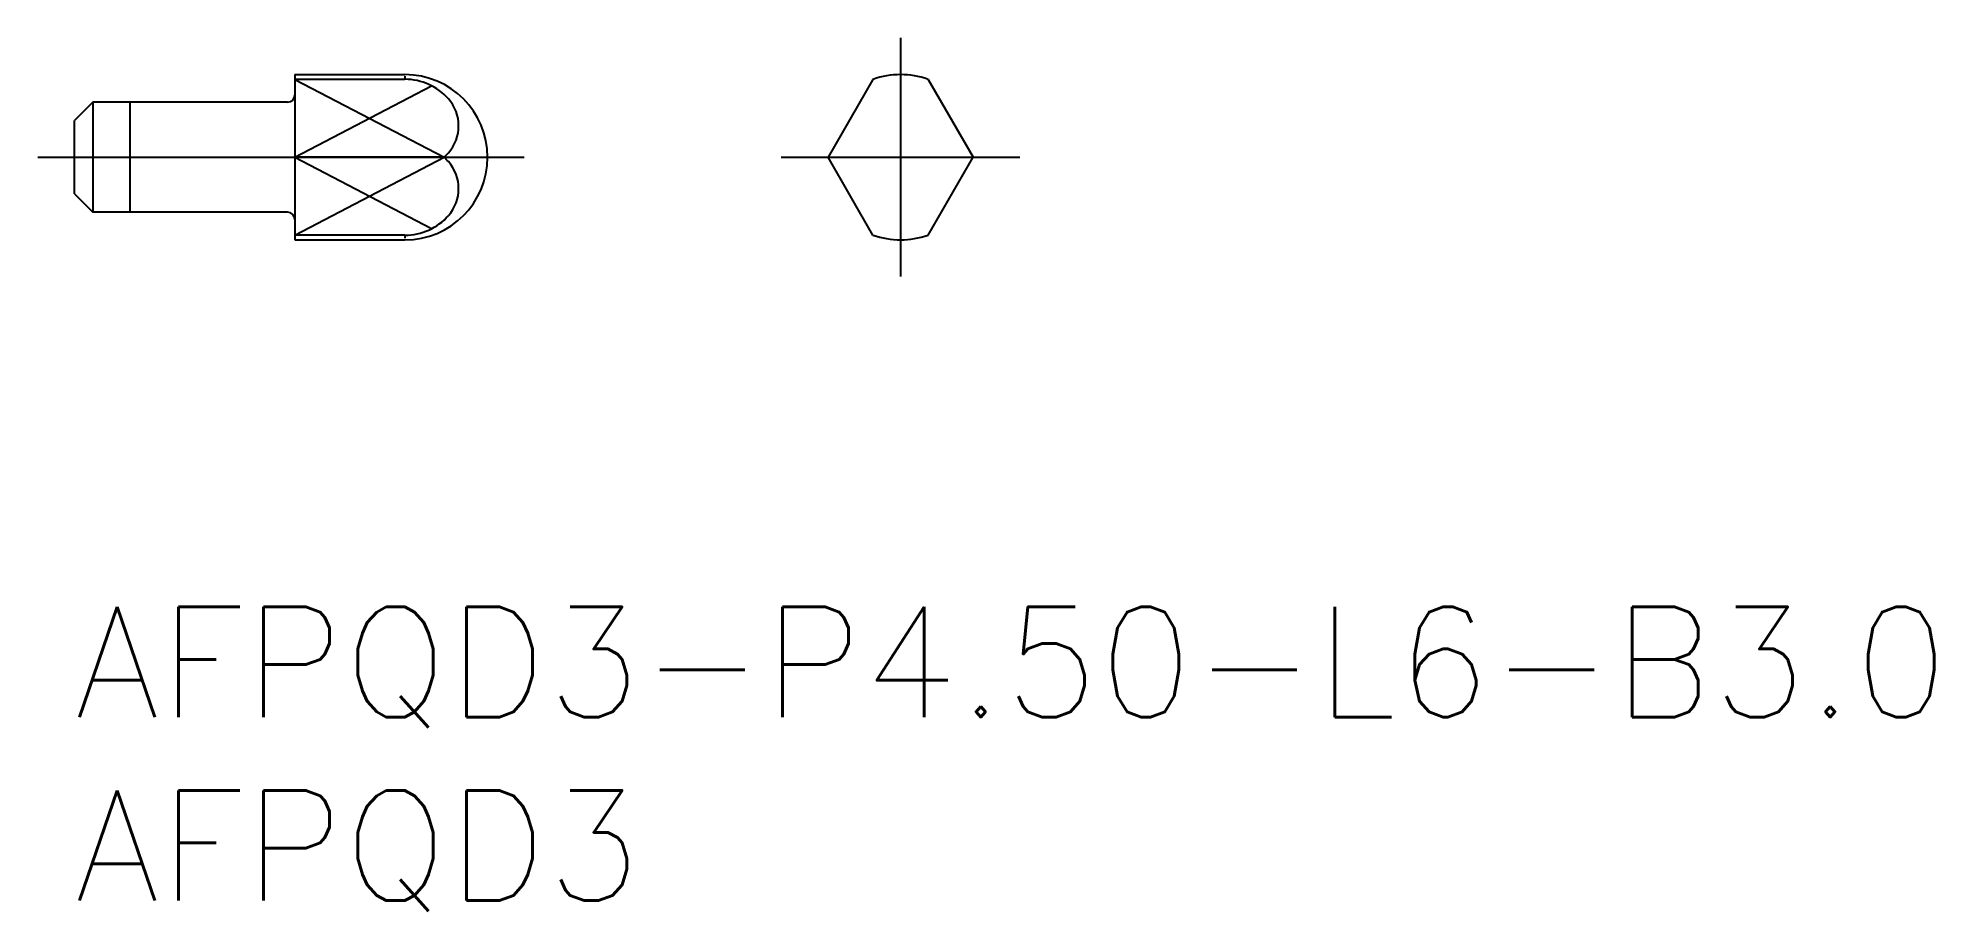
# Model space of a CAD drawing. Extents: x -1 to 50.7, y -8.3 to 15.5.
import ezdxf

# ---------------------------------------------------------------- set-up
doc = ezdxf.new("R2010")
doc.units = 0
doc.header["$LTSCALE"] = 0.5
doc.linetypes.add('CENTER', pattern=[50.8, 31.75, -6.35, 6.35, -6.35])
for name, color, linetype in [('MSM_CENTER', 1, 'CENTER'), ('MSM_CONTINUOUS', 7, 'CONTINUOUS'), ('MSM_NARROW', 5, 'CONTINUOUS'), ('MSM_PART_NUMBER', 7, 'CONTINUOUS')]:
    doc.layers.add(name, color=color, linetype=linetype)
doc.styles.get("Standard").update_dxf_attribs({"font": 'txt.shx', "height": 3, "bigfont": 'bigfont.shx'})

# ---------------------------------------------------------------- blocks, each defined once
blk = doc.blocks.new('*U15')
at = {"layer": 'MSM_PART_NUMBER'}
blk.add_text('AFPQD3-P4.50-L6-B3.0', height=3, dxfattribs=at).set_placement((0, -3))
blk = doc.blocks.new('*U16')
at = {"layer": 'MSM_PART_NUMBER'}
blk.add_text('AFPQD3', height=3, dxfattribs=at).set_placement((0, -8))

msp = doc.modelspace()

# ---------------------------------------------------------------- linework, layer by layer
at = {"layer": 'MSM_CENTER'}
for p, q in [((22.5, 15.5), (22.5, 9)), ((-1, 12.25), (12.25, 12.25)), ((19.25, 12.25), (25.75, 12.25))]:
    msp.add_line(p, q, dxfattribs=at)
at = {"layer": 'MSM_CONTINUOUS'}
for p, q in [((6, 14.5), (6, 10)), ((6, 14.5), (9, 14.5)), ((9, 14.371), (6, 14.371)), ((21.75, 14.371), (20.525, 12.25)), ((23.25, 14.371), (24.475, 12.25)), ((0.5, 13.75), (0, 13.25)), ((5.8, 13.75), (0.5, 13.75)), ((0.5, 13.75), (0.5, 10.75)), ((0, 11.25), (0, 13.25)), ((10.064, 12.25), (6, 12.25)), ((21.75, 10.129), (20.525, 12.25)), ((23.25, 10.129), (24.475, 12.25)), ((0, 11.25), (0.5, 10.75)), ((5.8, 10.75), (0.5, 10.75)), ((9, 10.129), (6, 10.129)), ((6, 10), (9, 10))]:
    msp.add_line(p, q, dxfattribs=at)
for centre, radius, start, end in [((9, 12.25), 2.25, 270, 90), ((22.5, 12.25), 2.25, 70.5288, 109.4712), ((5.8, 13.95), 0.2, 270, 0), ((9, 12.789), 1.583, 41.7335, 90), ((9.355, 13.105), 1.107, 318.2665, 41.7335), ((9, 13.422), 1.583, 312.2479, 318.2665), ((9, 11.078), 1.583, 41.7335, 47.7521), ((9.355, 11.395), 1.107, 318.2665, 41.7335), ((5.8, 10.55), 0.2, 0, 90), ((9, 11.711), 1.583, 270, 318.2665), ((22.5, 12.25), 2.25, 250.5288, 289.4712)]:
    msp.add_arc(centre, radius, start, end, dxfattribs=at)
at = {"layer": 'MSM_NARROW'}
for p, q in [((6, 14.371), (10.064, 12.25)), ((6, 12.25), (9.726, 14.195)), ((9, 14.459), (9, 14.401)), ((1.5, 13.75), (1.5, 10.75)), ((6, 10.129), (10.064, 12.25)), ((6, 12.25), (9.726, 10.305)), ((9, 10.099), (9, 10.041))]:
    msp.add_line(p, q, dxfattribs=at)

# ---------------------------------------------------------------- block references
at = {"layer": 'MSM_CONTINUOUS'}
for name in ['*U15', '*U16']:
    msp.add_blockref(name, (0, 0), dxfattribs=at)

doc.saveas('drawing.dxf')
